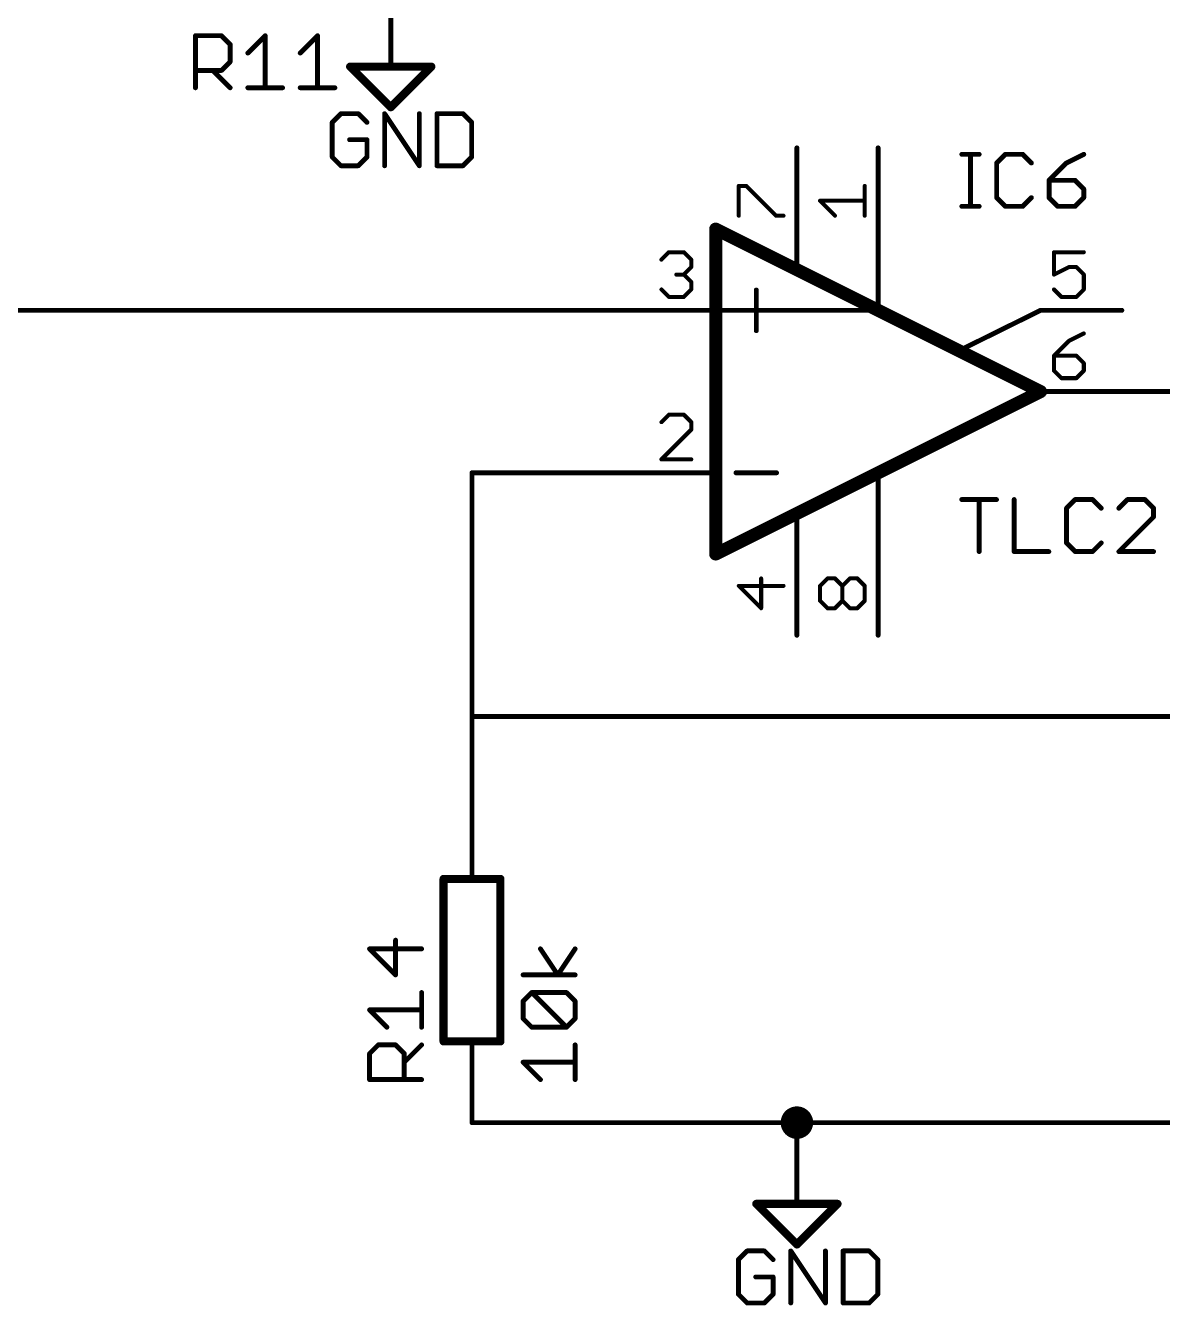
# Model space of a CAD drawing. Extents: x -44 to 217, y -56 to 126.
# Drawn here: x 105.42 to 140.97, y -15.88 to 24.14 of the extents above; entities that cross this region are included whole.
import ezdxf

# ---------------------------------------------------------------- set-up
doc = ezdxf.new("R2010")
doc.units = 0
for name, color, linetype in [('91', 94, 'CONTINUOUS'), ('94', 14, 'CONTINUOUS'), ('95', 251, 'CONTINUOUS'), ('96', 251, 'CONTINUOUS')]:
    doc.layers.add(name, color=color, linetype=linetype)

msp = doc.modelspace()

# ---------------------------------------------------------------- linework, layer by layer
at = {"layer": '91', "const_width": 0.1524}
for points in [[(86.36, 15.24), (124.46, 15.24)], [(88.9, 15.24), (132.08, 15.24)], [(139.7, 12.7), (147.32, 12.7)], [(119.38, 2.54), (119.38, 10.16)], [(119.38, 10.16), (124.46, 10.16)], [(127, 10.16), (124.46, 10.16)], [(119.38, 0), (119.38, 2.54)], [(142.24, 2.54), (119.38, 2.54)], [(119.38, -10.16), (129.54, -10.16)], [(129.54, -10.16), (160.02, -10.16)]]:
    msp.add_lwpolyline(points, dxfattribs=at)
at = {"layer": '91'}
for points, const_width in [([(124.46, 15.2019, 1), (124.46, 15.2781)], 0.0762), ([(132.08, 15.2019, 1), (132.08, 15.2781)], 0.0762), ([(139.7, 12.7381, 1), (139.7, 12.6619)], 0.0762), ([(119.4181, 10.16, 1), (119.3419, 10.16)], 0.0762), ([(119.38, 10.1981, 1), (119.38, 10.1219)], 0.0762), ([(124.46, 10.1981, 1), (124.46, 10.1219)], 0.0762), ([(124.46, 10.1219, 1), (124.46, 10.1981)], 0.0762), ([(127, 10.1219, 1), (127, 10.1981)], 0.0762), ([(119.4181, 2.54, 1), (119.3419, 2.54)], 0.0762), ([(119.38, 2.5781, 1), (119.38, 2.5019)], 0.0762), ([(119.3419, 2.54, 1), (119.4181, 2.54)], 0.0762), ([(119.3419, 0, 1), (119.4181, 0)], 0.0762), ([(129.54, -10.414, 1), (129.54, -9.906, 1), (129.54, -10.414)], 0.508), ([(119.38, -10.1219, 1), (119.38, -10.1981)], 0.0762), ([(129.54, -10.1219, 1), (129.54, -10.1981)], 0.0762), ([(129.54, -10.1981, 1), (129.54, -10.1219)], 0.0762)]:
    msp.add_lwpolyline(points, format="xyb", dxfattribs=dict(at, const_width=const_width))
at = {"layer": '94'}
for points, const_width in [([(116.84, 25.4), (116.84, 22.86)], 0.1524), ([(115.57, 22.86), (118.11, 22.86)], 0.254), ([(116.84, 21.59), (115.57, 22.86)], 0.254), ([(118.11, 22.86), (116.84, 21.59)], 0.254), ([(129.54, 20.32), (129.54, 17.78)], 0.1524), ([(132.08, 20.32), (132.08, 17.78)], 0.1524), ([(137.16, 12.7), (127, 17.78)], 0.4064), ([(127, 17.78), (127, 7.62)], 0.4064), ([(129.54, 17.78), (129.54, 16.5862)], 0.1524), ([(132.08, 17.7546), (132.08, 15.3162)], 0.1524), ([(128.27, 15.875), (128.27, 14.605)], 0.1524), ([(124.46, 15.24), (127, 15.24)], 0.1524), ([(127.635, 15.24), (128.905, 15.24)], 0.1524), ([(137.16, 15.24), (134.6962, 14.0208)], 0.1524), ([(139.7, 15.24), (137.16, 15.24)], 0.1524), ([(127, 7.62), (137.16, 12.7)], 0.4064), ([(139.7, 12.7), (137.16, 12.7)], 0.1524), ([(124.46, 10.16), (127, 10.16)], 0.1524), ([(127.635, 10.16), (128.905, 10.16)], 0.1524), ([(132.08, 10.0838), (132.08, 7.62)], 0.1524), ([(129.54, 8.7884), (129.54, 7.62)], 0.1524), ([(129.54, 5.08), (129.54, 7.62)], 0.1524), ([(132.08, 5.08), (132.08, 7.62)], 0.1524), ([(119.38, 0), (119.38, -2.54)], 0.1524), ([(118.491, -2.54), (118.491, -7.62)], 0.254), ([(120.269, -2.54), (118.491, -2.54)], 0.254), ([(120.269, -7.62), (120.269, -2.54)], 0.254), ([(120.269, -7.62), (118.491, -7.62)], 0.254), ([(119.38, -10.16), (119.38, -7.62)], 0.1524), ([(129.54, -10.16), (129.54, -12.7)], 0.1524), ([(128.27, -12.7), (130.81, -12.7)], 0.254), ([(129.54, -13.97), (128.27, -12.7)], 0.254), ([(130.81, -12.7), (129.54, -13.97)], 0.254)]:
    msp.add_lwpolyline(points, dxfattribs=dict(at, const_width=const_width))
for points, const_width in [([(115.57, 22.9235, 1), (115.57, 22.7965)], 0.127), ([(115.6149, 22.9049, 1), (115.5251, 22.8151)], 0.127), ([(116.8019, 22.86, 1), (116.8781, 22.86)], 0.0762), ([(118.1549, 22.8151, 1), (118.0651, 22.9049)], 0.127), ([(118.11, 22.7965, 1), (118.11, 22.9235)], 0.127), ([(116.7951, 21.6349, 1), (116.8849, 21.5451)], 0.127), ([(116.7951, 21.5451, 1), (116.8849, 21.6349)], 0.127), ([(129.5781, 20.32, 1), (129.5019, 20.32)], 0.0762), ([(132.1181, 20.32, 1), (132.0419, 20.32)], 0.0762), ([(127.0454, 17.8709, 1), (126.9546, 17.6891)], 0.2032), ([(127.1016, 17.78, 1), (126.8984, 17.78)], 0.2032), ([(129.5781, 17.78, 1), (129.5019, 17.78)], 0.0762), ([(129.5019, 17.78, 1), (129.5781, 17.78)], 0.0762), ([(132.1181, 17.7546, 1), (132.0419, 17.7546)], 0.0762), ([(132.0419, 17.78, 1), (132.1181, 17.78)], 0.0762), ([(129.5019, 16.5862, 1), (129.5781, 16.5862)], 0.0762), ([(128.3081, 15.875, 1), (128.2319, 15.875)], 0.0762), ([(124.46, 15.2781, 1), (124.46, 15.2019)], 0.0762), ([(127, 15.2019, 1), (127, 15.2781)], 0.0762), ([(127.635, 15.2781, 1), (127.635, 15.2019)], 0.0762), ([(128.905, 15.2019, 1), (128.905, 15.2781)], 0.0762), ([(132.0419, 15.3162, 1), (132.1181, 15.3162)], 0.0762), ([(137.16, 15.2781, 1), (137.16, 15.2019)], 0.0762), ([(137.1769, 15.2059, 1), (137.1431, 15.2741)], 0.0762), ([(139.7, 15.2019, 1), (139.7, 15.2781)], 0.0762), ([(128.2319, 14.605, 1), (128.3081, 14.605)], 0.0762), ([(134.6793, 14.0549, 1), (134.7131, 13.9867)], 0.0762), ([(137.2054, 12.6091, 1), (137.1146, 12.7909)], 0.2032), ([(137.1146, 12.6091, 1), (137.2054, 12.7909)], 0.2032), ([(137.16, 12.7381, 1), (137.16, 12.6619)], 0.0762), ([(139.7, 12.6619, 1), (139.7, 12.7381)], 0.0762), ([(124.46, 10.1981, 1), (124.46, 10.1219)], 0.0762), ([(127, 10.1219, 1), (127, 10.1981)], 0.0762), ([(127.635, 10.1981, 1), (127.635, 10.1219)], 0.0762), ([(128.905, 10.1219, 1), (128.905, 10.1981)], 0.0762), ([(132.1181, 10.0838, 1), (132.0419, 10.0838)], 0.0762), ([(129.5781, 8.7884, 1), (129.5019, 8.7884)], 0.0762), ([(126.9546, 7.7109, 1), (127.0454, 7.5291)], 0.2032), ([(126.8984, 7.62, 1), (127.1016, 7.62)], 0.2032), ([(129.5781, 7.62, 1), (129.5019, 7.62)], 0.0762), ([(129.5019, 7.62, 1), (129.5781, 7.62)], 0.0762), ([(132.1181, 7.62, 1), (132.0419, 7.62)], 0.0762), ([(132.0419, 7.62, 1), (132.1181, 7.62)], 0.0762), ([(129.5019, 5.08, 1), (129.5781, 5.08)], 0.0762), ([(132.0419, 5.08, 1), (132.1181, 5.08)], 0.0762), ([(119.4181, 0, 1), (119.3419, 0)], 0.0762), ([(118.5545, -2.54, 1), (118.4275, -2.54)], 0.127), ([(118.491, -2.4765, 1), (118.491, -2.6035)], 0.127), ([(119.3419, -2.54, 1), (119.4181, -2.54)], 0.0762), ([(120.3325, -2.54, 1), (120.2055, -2.54)], 0.127), ([(120.269, -2.6035, 1), (120.269, -2.4765)], 0.127), ([(118.491, -7.5565, 1), (118.491, -7.6835)], 0.127), ([(118.4275, -7.62, 1), (118.5545, -7.62)], 0.127), ([(119.4181, -7.62, 1), (119.3419, -7.62)], 0.0762), ([(120.2055, -7.62, 1), (120.3325, -7.62)], 0.127), ([(120.269, -7.6835, 1), (120.269, -7.5565)], 0.127), ([(119.3419, -10.16, 1), (119.4181, -10.16)], 0.0762), ([(129.5781, -10.16, 1), (129.5019, -10.16)], 0.0762), ([(128.27, -12.6365, 1), (128.27, -12.7635)], 0.127), ([(128.3149, -12.6551, 1), (128.2251, -12.7449)], 0.127), ([(129.5019, -12.7, 1), (129.5781, -12.7)], 0.0762), ([(130.8549, -12.7449, 1), (130.7651, -12.6551)], 0.127), ([(130.81, -12.7635, 1), (130.81, -12.6365)], 0.127), ([(129.4951, -13.9251, 1), (129.5849, -14.0149)], 0.127), ([(129.4951, -14.0149, 1), (129.5849, -13.9251)], 0.127)]:
    msp.add_lwpolyline(points, format="xyb", dxfattribs=dict(at, const_width=const_width))
at = {"layer": '95'}
for points, const_width in [([(110.7347, 22.1996), (110.7347, 23.8266)], 0.1524), ([(110.7347, 23.8266), (111.5482, 23.8266)], 0.1524), ([(111.5482, 23.8266), (111.8194, 23.5554)], 0.1524), ([(111.8194, 23.5554), (111.8194, 23.0131)], 0.1524), ([(112.3719, 23.2843), (112.9142, 23.8266)], 0.1524), ([(112.9142, 23.8266), (112.9142, 22.1996)], 0.1524), ([(114.009, 23.2843), (114.5514, 23.8266)], 0.1524), ([(114.5514, 23.8266), (114.5514, 22.1996)], 0.1524), ([(111.5482, 22.7419), (110.7347, 22.7419)], 0.1524), ([(111.2771, 22.7419), (111.8194, 22.1996)], 0.1524), ([(111.8194, 23.0131), (111.5482, 22.7419)], 0.1524), ([(112.3719, 22.1996), (113.4565, 22.1996)], 0.1524), ([(114.009, 22.1996), (115.0937, 22.1996)], 0.1524), ([(134.6962, 20.1182), (135.2385, 20.1182)], 0.1524), ([(134.9674, 18.4912), (134.9674, 20.1182)], 0.1524), ([(136.0588, 20.1182), (135.7876, 19.847)], 0.1524), ([(136.6011, 20.1182), (136.0588, 20.1182)], 0.1524), ([(136.8723, 19.847), (136.6011, 20.1182)], 0.1524), ([(138.5095, 20.1182), (137.9671, 19.847)], 0.1524), ([(135.7876, 19.847), (135.7876, 18.7624)], 0.1524), ([(137.9671, 19.847), (137.4248, 19.3047)], 0.1524), ([(137.4248, 19.3047), (137.4248, 18.7624)], 0.1524), ([(138.2383, 19.3047), (137.4248, 19.3047)], 0.1524), ([(138.5095, 19.0335), (138.2383, 19.3047)], 0.1524), ([(127.7227, 18.1991), (127.7227, 19.1312)], 0.127), ([(127.7227, 19.1312), (127.9557, 19.1312)], 0.127), ([(127.9557, 19.1312), (128.8879, 18.1991)], 0.127), ([(131.6609, 18.1991), (131.6609, 19.1312)], 0.127), ([(135.7876, 18.7624), (136.0588, 18.4912)], 0.1524), ([(136.6011, 18.4912), (136.8723, 18.7624)], 0.1524), ([(137.4248, 18.7624), (137.696, 18.4912)], 0.1524), ([(138.2383, 18.4912), (138.5095, 18.7624)], 0.1524), ([(138.5095, 18.7624), (138.5095, 19.0335)], 0.1524), ([(130.7288, 18.1991), (130.2627, 18.6652)], 0.127), ([(130.2627, 18.6652), (131.6609, 18.6652)], 0.127), ([(134.6962, 18.4912), (135.2385, 18.4912)], 0.1524), ([(136.0588, 18.4912), (136.6011, 18.4912)], 0.1524), ([(137.696, 18.4912), (138.2383, 18.4912)], 0.1524), ([(128.8879, 18.1991), (129.1209, 18.1991)], 0.127), ([(125.3046, 16.8243), (125.5377, 17.0573)], 0.127), ([(125.5377, 17.0573), (126.0037, 17.0573)], 0.127), ([(126.0037, 17.0573), (126.2368, 16.8243)], 0.127), ([(126.2368, 16.8243), (126.2368, 16.5912)], 0.127), ([(138.5112, 17.0573), (137.5791, 17.0573)], 0.127), ([(137.5791, 17.0573), (137.5791, 16.3582)], 0.127), ([(126.0037, 16.3582), (125.7707, 16.3582)], 0.127), ([(126.2368, 16.5912), (126.0037, 16.3582)], 0.127), ([(126.0037, 16.3582), (126.2368, 16.1252)], 0.127), ([(137.5791, 16.3582), (138.0452, 16.5912)], 0.127), ([(138.0452, 16.5912), (138.2782, 16.5912)], 0.127), ([(138.2782, 16.5912), (138.5112, 16.3582)], 0.127), ([(138.5112, 16.3582), (138.5112, 15.8921)], 0.127), ([(126.2368, 16.1252), (126.2368, 15.8921)], 0.127), ([(125.5377, 15.6591), (125.3046, 15.8921)], 0.127), ([(126.0037, 15.6591), (125.5377, 15.6591)], 0.127), ([(126.2368, 15.8921), (126.0037, 15.6591)], 0.127), ([(137.8121, 15.6591), (137.5791, 15.8921)], 0.127), ([(138.2782, 15.6591), (137.8121, 15.6591)], 0.127), ([(138.5112, 15.8921), (138.2782, 15.6591)], 0.127), ([(138.5112, 14.5173), (138.0452, 14.2843)], 0.127), ([(138.0452, 14.2843), (137.5791, 13.8182)], 0.127), ([(137.5791, 13.8182), (137.5791, 13.3521)], 0.127), ([(138.2782, 13.8182), (137.5791, 13.8182)], 0.127), ([(138.5112, 13.5852), (138.2782, 13.8182)], 0.127), ([(138.5112, 13.3521), (138.5112, 13.5852)], 0.127), ([(137.5791, 13.3521), (137.8121, 13.1191)], 0.127), ([(138.2782, 13.1191), (138.5112, 13.3521)], 0.127), ([(137.8121, 13.1191), (138.2782, 13.1191)], 0.127), ([(125.5377, 11.9773), (125.3046, 11.7443)], 0.127), ([(126.0037, 11.9773), (125.5377, 11.9773)], 0.127), ([(126.2368, 11.7443), (126.0037, 11.9773)], 0.127), ([(126.2368, 11.5112), (126.2368, 11.7443)], 0.127), ([(125.3046, 10.5791), (126.2368, 11.5112)], 0.127), ([(126.2368, 10.5791), (125.3046, 10.5791)], 0.127), ([(128.4218, 5.9246), (128.4218, 6.8567)], 0.127), ([(130.2627, 6.6237), (130.4957, 6.8567)], 0.127), ([(130.4957, 6.8567), (130.7288, 6.8567)], 0.127), ([(130.7288, 6.8567), (130.9618, 6.6237)], 0.127), ([(130.9618, 6.6237), (131.1948, 6.8567)], 0.127), ([(131.1948, 6.8567), (131.4279, 6.8567)], 0.127), ([(131.4279, 6.8567), (131.6609, 6.6237)], 0.127), ([(129.1209, 6.6237), (127.7227, 6.6237)], 0.127), ([(127.7227, 6.6237), (128.4218, 5.9246)], 0.127), ([(130.2627, 6.1577), (130.2627, 6.6237)], 0.127), ([(130.9618, 6.1577), (130.9618, 6.6237)], 0.127), ([(131.6609, 6.6237), (131.6609, 6.1577)], 0.127), ([(130.4957, 5.9246), (130.2627, 6.1577)], 0.127), ([(130.9618, 6.1577), (130.7288, 5.9246)], 0.127), ([(131.1948, 5.9246), (130.9618, 6.1577)], 0.127), ([(131.6609, 6.1577), (131.4279, 5.9246)], 0.127), ([(130.7288, 5.9246), (130.4957, 5.9246)], 0.127), ([(131.4279, 5.9246), (131.1948, 5.9246)], 0.127), ([(116.9917, -5.5395), (116.9917, -4.4548)], 0.1524), ([(117.8052, -4.726), (116.1782, -4.726)], 0.1524), ([(116.1782, -4.726), (116.9917, -5.5395)], 0.1524), ([(117.8052, -7.1766), (117.8052, -6.092)], 0.1524), ([(116.7205, -7.1766), (116.1782, -6.6343)], 0.1524), ([(116.1782, -6.6343), (117.8052, -6.6343)], 0.1524), ([(116.1782, -8.0003), (116.4494, -7.7291)], 0.1524), ([(116.1782, -8.8138), (116.1782, -8.0003)], 0.1524), ([(116.4494, -7.7291), (116.9917, -7.7291)], 0.1524), ([(116.9917, -7.7291), (117.2629, -8.0003)], 0.1524), ([(117.2629, -8.2715), (117.8052, -7.7291)], 0.1524), ([(117.2629, -8.0003), (117.2629, -8.8138)], 0.1524), ([(117.8052, -8.8138), (116.1782, -8.8138)], 0.1524)]:
    msp.add_lwpolyline(points, dxfattribs=dict(at, const_width=const_width))
for points, const_width in [([(110.7728, 23.8266, 1), (110.6966, 23.8266)], 0.0762), ([(110.7347, 23.8647, 1), (110.7347, 23.7885)], 0.0762), ([(111.5752, 23.8535, 1), (111.5213, 23.7996)], 0.0762), ([(111.5482, 23.7885, 1), (111.5482, 23.8647)], 0.0762), ([(111.8575, 23.5554, 1), (111.7813, 23.5554)], 0.0762), ([(111.7924, 23.5285, 1), (111.8463, 23.5824)], 0.0762), ([(112.9523, 23.8266, 1), (112.8761, 23.8266)], 0.0762), ([(112.9412, 23.7996, 1), (112.8873, 23.8535)], 0.0762), ([(114.5895, 23.8266, 1), (114.5133, 23.8266)], 0.0762), ([(114.5783, 23.7996, 1), (114.5244, 23.8535)], 0.0762), ([(112.3449, 23.3112, 1), (112.3988, 23.2573)], 0.0762), ([(113.9821, 23.3112, 1), (114.036, 23.2573)], 0.0762), ([(110.7347, 22.78, 1), (110.7347, 22.7038)], 0.0762), ([(111.304, 22.7689, 1), (111.2501, 22.715)], 0.0762), ([(111.5482, 22.7038, 1), (111.5482, 22.78)], 0.0762), ([(111.7813, 23.0131, 1), (111.8575, 23.0131)], 0.0762), ([(111.8463, 22.9862, 1), (111.7924, 23.04)], 0.0762), ([(111.5213, 22.7689, 1), (111.5752, 22.715)], 0.0762), ([(110.6966, 22.1996, 1), (110.7728, 22.1996)], 0.0762), ([(111.7924, 22.1727, 1), (111.8463, 22.2265)], 0.0762), ([(112.3719, 22.2377, 1), (112.3719, 22.1615)], 0.0762), ([(112.8761, 22.1996, 1), (112.9523, 22.1996)], 0.0762), ([(113.4565, 22.1615, 1), (113.4565, 22.2377)], 0.0762), ([(114.009, 22.2377, 1), (114.009, 22.1615)], 0.0762), ([(114.5133, 22.1996, 1), (114.5895, 22.1996)], 0.0762), ([(115.0937, 22.1615, 1), (115.0937, 22.2377)], 0.0762), ([(134.6962, 20.1563, 1), (134.6962, 20.0801)], 0.0762), ([(135.0055, 20.1182, 1), (134.9293, 20.1182)], 0.0762), ([(135.2385, 20.0801, 1), (135.2385, 20.1563)], 0.0762), ([(136.0588, 20.1563, 1), (136.0588, 20.0801)], 0.0762), ([(136.0857, 20.0912, 1), (136.0319, 20.1451)], 0.0762), ([(136.6281, 20.1451, 1), (136.5742, 20.0912)], 0.0762), ([(136.6011, 20.0801, 1), (136.6011, 20.1563)], 0.0762), ([(138.5265, 20.0841, 1), (138.4924, 20.1523)], 0.0762), ([(135.8257, 19.847, 1), (135.7495, 19.847)], 0.0762), ([(135.7607, 19.874, 1), (135.8146, 19.8201)], 0.0762), ([(136.8454, 19.8201, 1), (136.8992, 19.874)], 0.0762), ([(137.9501, 19.8811, 1), (137.9842, 19.8129)], 0.0762), ([(137.9941, 19.8201, 1), (137.9402, 19.874)], 0.0762), ([(137.4629, 19.3047, 1), (137.3867, 19.3047)], 0.0762), ([(137.4248, 19.3428, 1), (137.4248, 19.2666)], 0.0762), ([(137.3979, 19.3316, 1), (137.4517, 19.2778)], 0.0762), ([(138.2652, 19.3316, 1), (138.2113, 19.2778)], 0.0762), ([(138.2383, 19.2666, 1), (138.2383, 19.3428)], 0.0762), ([(127.7227, 19.163, 1), (127.7227, 19.0995)], 0.0635), ([(127.7545, 19.1312, 1), (127.691, 19.1312)], 0.0635), ([(127.9782, 19.1537, 1), (127.9333, 19.1088)], 0.0635), ([(127.9557, 19.0995, 1), (127.9557, 19.163)], 0.0635), ([(131.6926, 19.1312, 1), (131.6292, 19.1312)], 0.0635), ([(135.8146, 18.7893, 1), (135.7607, 18.7354)], 0.0762), ([(136.8992, 18.7354, 1), (136.8454, 18.7893)], 0.0762), ([(137.4517, 18.7893, 1), (137.3979, 18.7354)], 0.0762), ([(138.5476, 19.0335, 1), (138.4714, 19.0335)], 0.0762), ([(138.4825, 19.0066, 1), (138.5364, 19.0605)], 0.0762), ([(138.5364, 18.7354, 1), (138.4825, 18.7893)], 0.0762), ([(130.2627, 18.6969, 1), (130.2627, 18.6334)], 0.0635), ([(130.2852, 18.6876, 1), (130.2403, 18.6427)], 0.0635), ([(131.6609, 18.6334, 1), (131.6609, 18.6969)], 0.0635), ([(134.6962, 18.5293, 1), (134.6962, 18.4531)], 0.0762), ([(134.9293, 18.4912, 1), (135.0055, 18.4912)], 0.0762), ([(135.2385, 18.4531, 1), (135.2385, 18.5293)], 0.0762), ([(135.7495, 18.7624, 1), (135.8257, 18.7624)], 0.0762), ([(136.0588, 18.5293, 1), (136.0588, 18.4531)], 0.0762), ([(136.0319, 18.4643, 1), (136.0857, 18.5181)], 0.0762), ([(136.5742, 18.5181, 1), (136.6281, 18.4643)], 0.0762), ([(136.6011, 18.4531, 1), (136.6011, 18.5293)], 0.0762), ([(137.3867, 18.7624, 1), (137.4629, 18.7624)], 0.0762), ([(137.696, 18.5293, 1), (137.696, 18.4531)], 0.0762), ([(137.669, 18.4643, 1), (137.7229, 18.5181)], 0.0762), ([(138.2113, 18.5181, 1), (138.2652, 18.4643)], 0.0762), ([(138.2383, 18.4531, 1), (138.2383, 18.5293)], 0.0762), ([(138.4714, 18.7624, 1), (138.5476, 18.7624)], 0.0762), ([(127.691, 18.1991, 1), (127.7545, 18.1991)], 0.0635), ([(128.8879, 18.2309, 1), (128.8879, 18.1674)], 0.0635), ([(128.8654, 18.1766, 1), (128.9103, 18.2216)], 0.0635), ([(129.1209, 18.1674, 1), (129.1209, 18.2309)], 0.0635), ([(130.7063, 18.1766, 1), (130.7512, 18.2216)], 0.0635), ([(131.6292, 18.1991, 1), (131.6926, 18.1991)], 0.0635), ([(125.2822, 16.8467, 1), (125.3271, 16.8018)], 0.0635), ([(125.5377, 17.089, 1), (125.5377, 17.0255)], 0.0635), ([(125.5601, 17.0348, 1), (125.5152, 17.0797)], 0.0635), ([(126.0262, 17.0797, 1), (125.9813, 17.0348)], 0.0635), ([(126.0037, 17.0255, 1), (126.0037, 17.089)], 0.0635), ([(126.2685, 16.8243, 1), (126.205, 16.8243)], 0.0635), ([(126.2143, 16.8018, 1), (126.2592, 16.8467)], 0.0635), ([(137.5791, 17.089, 1), (137.5791, 17.0255)], 0.0635), ([(137.6108, 17.0573, 1), (137.5474, 17.0573)], 0.0635), ([(138.5112, 17.0255, 1), (138.5112, 17.089)], 0.0635), ([(125.7707, 16.3899, 1), (125.7707, 16.3264)], 0.0635), ([(126.0262, 16.3806, 1), (125.9813, 16.3357)], 0.0635), ([(125.9813, 16.3806, 1), (126.0262, 16.3357)], 0.0635), ([(126.0037, 16.3264, 1), (126.0037, 16.3899)], 0.0635), ([(126.205, 16.5912, 1), (126.2685, 16.5912)], 0.0635), ([(126.2592, 16.5688, 1), (126.2143, 16.6137)], 0.0635), ([(137.5649, 16.3866, 1), (137.5933, 16.3298)], 0.0635), ([(138.0452, 16.623, 1), (138.0452, 16.5595)], 0.0635), ([(138.0594, 16.5628, 1), (138.031, 16.6196)], 0.0635), ([(138.3006, 16.6137, 1), (138.2557, 16.5688)], 0.0635), ([(138.2782, 16.5595, 1), (138.2782, 16.623)], 0.0635), ([(138.543, 16.3582, 1), (138.4795, 16.3582)], 0.0635), ([(138.4888, 16.3357, 1), (138.5337, 16.3806)], 0.0635), ([(126.2685, 16.1252, 1), (126.205, 16.1252)], 0.0635), ([(126.2143, 16.1027, 1), (126.2592, 16.1476)], 0.0635), ([(137.5474, 16.3582, 1), (137.6108, 16.3582)], 0.0635), ([(125.3271, 15.9146, 1), (125.2822, 15.8697)], 0.0635), ([(125.5377, 15.6909, 1), (125.5377, 15.6273)], 0.0635), ([(125.5152, 15.6366, 1), (125.5601, 15.6816)], 0.0635), ([(125.9813, 15.6816, 1), (126.0262, 15.6366)], 0.0635), ([(126.0037, 15.6273, 1), (126.0037, 15.6909)], 0.0635), ([(126.205, 15.8921, 1), (126.2685, 15.8921)], 0.0635), ([(126.2592, 15.8697, 1), (126.2143, 15.9146)], 0.0635), ([(137.6016, 15.9146, 1), (137.5566, 15.8697)], 0.0635), ([(137.8121, 15.6909, 1), (137.8121, 15.6273)], 0.0635), ([(137.7897, 15.6366, 1), (137.8346, 15.6816)], 0.0635), ([(138.2557, 15.6816, 1), (138.3006, 15.6366)], 0.0635), ([(138.2782, 15.6273, 1), (138.2782, 15.6909)], 0.0635), ([(138.4795, 15.8921, 1), (138.543, 15.8921)], 0.0635), ([(138.5337, 15.8697, 1), (138.4888, 15.9146)], 0.0635), ([(138.5254, 14.4889, 1), (138.497, 14.5457)], 0.0635), ([(138.031, 14.3127, 1), (138.0594, 14.2559)], 0.0635), ([(138.0676, 14.2618, 1), (138.0227, 14.3067)], 0.0635), ([(137.5791, 13.8499, 1), (137.5791, 13.7864)], 0.0635), ([(137.5566, 13.8406, 1), (137.6016, 13.7957)], 0.0635), ([(137.6108, 13.8182, 1), (137.5474, 13.8182)], 0.0635), ([(138.3006, 13.8406, 1), (138.2557, 13.7957)], 0.0635), ([(138.2782, 13.7864, 1), (138.2782, 13.8499)], 0.0635), ([(138.543, 13.5852, 1), (138.4795, 13.5852)], 0.0635), ([(138.4888, 13.5627, 1), (138.5337, 13.6076)], 0.0635), ([(137.6016, 13.3746, 1), (137.5566, 13.3297)], 0.0635), ([(137.5474, 13.3521, 1), (137.6108, 13.3521)], 0.0635), ([(138.4795, 13.3521, 1), (138.543, 13.3521)], 0.0635), ([(138.5337, 13.3297, 1), (138.4888, 13.3746)], 0.0635), ([(137.8121, 13.1509, 1), (137.8121, 13.0874)], 0.0635), ([(137.7897, 13.0966, 1), (137.8346, 13.1416)], 0.0635), ([(138.2557, 13.1416, 1), (138.3006, 13.0966)], 0.0635), ([(138.2782, 13.0874, 1), (138.2782, 13.1509)], 0.0635), ([(125.5377, 12.009, 1), (125.5377, 11.9455)], 0.0635), ([(125.5601, 11.9548, 1), (125.5152, 11.9997)], 0.0635), ([(126.0262, 11.9997, 1), (125.9813, 11.9548)], 0.0635), ([(126.0037, 11.9455, 1), (126.0037, 12.009)], 0.0635), ([(125.2822, 11.7667, 1), (125.3271, 11.7218)], 0.0635), ([(126.2685, 11.7443, 1), (126.205, 11.7443)], 0.0635), ([(126.2143, 11.7218, 1), (126.2592, 11.7667)], 0.0635), ([(126.205, 11.5112, 1), (126.2685, 11.5112)], 0.0635), ([(126.2592, 11.4888, 1), (126.2143, 11.5337)], 0.0635), ([(125.3046, 10.6109, 1), (125.3046, 10.5473)], 0.0635), ([(125.2822, 10.6016, 1), (125.3271, 10.5566)], 0.0635), ([(126.2368, 10.5473, 1), (126.2368, 10.6109)], 0.0635), ([(128.4536, 6.8567, 1), (128.3901, 6.8567)], 0.0635), ([(130.4957, 6.8885, 1), (130.4957, 6.825)], 0.0635), ([(130.5182, 6.8343, 1), (130.4733, 6.8792)], 0.0635), ([(130.7512, 6.8792, 1), (130.7063, 6.8343)], 0.0635), ([(130.7288, 6.825, 1), (130.7288, 6.8885)], 0.0635), ([(131.1948, 6.8885, 1), (131.1948, 6.825)], 0.0635), ([(131.2173, 6.8343, 1), (131.1724, 6.8792)], 0.0635), ([(131.4503, 6.8792, 1), (131.4054, 6.8343)], 0.0635), ([(131.4279, 6.825, 1), (131.4279, 6.8885)], 0.0635), ([(127.7227, 6.6555, 1), (127.7227, 6.592)], 0.0635), ([(127.7452, 6.6462, 1), (127.7003, 6.6013)], 0.0635), ([(129.1209, 6.592, 1), (129.1209, 6.6555)], 0.0635), ([(130.2945, 6.6237, 1), (130.231, 6.6237)], 0.0635), ([(130.2403, 6.6462, 1), (130.2852, 6.6013)], 0.0635), ([(130.9936, 6.6237, 1), (130.9301, 6.6237)], 0.0635), ([(130.9394, 6.6462, 1), (130.9843, 6.6013)], 0.0635), ([(130.9394, 6.6013, 1), (130.9843, 6.6462)], 0.0635), ([(131.6926, 6.6237, 1), (131.6292, 6.6237)], 0.0635), ([(131.6384, 6.6013, 1), (131.6834, 6.6462)], 0.0635), ([(130.2852, 6.1801, 1), (130.2403, 6.1352)], 0.0635), ([(130.231, 6.1577, 1), (130.2945, 6.1577)], 0.0635), ([(130.9843, 6.1801, 1), (130.9394, 6.1352)], 0.0635), ([(130.9301, 6.1577, 1), (130.9936, 6.1577)], 0.0635), ([(130.9843, 6.1352, 1), (130.9394, 6.1801)], 0.0635), ([(131.6292, 6.1577, 1), (131.6926, 6.1577)], 0.0635), ([(131.6834, 6.1352, 1), (131.6384, 6.1801)], 0.0635), ([(128.3901, 5.9246, 1), (128.4536, 5.9246)], 0.0635), ([(128.3994, 5.9022, 1), (128.4443, 5.9471)], 0.0635), ([(130.4957, 5.9564, 1), (130.4957, 5.8929)], 0.0635), ([(130.4733, 5.9022, 1), (130.5182, 5.9471)], 0.0635), ([(130.7063, 5.9471, 1), (130.7512, 5.9022)], 0.0635), ([(130.7288, 5.8929, 1), (130.7288, 5.9564)], 0.0635), ([(131.1948, 5.9564, 1), (131.1948, 5.8929)], 0.0635), ([(131.1724, 5.9022, 1), (131.2173, 5.9471)], 0.0635), ([(131.4054, 5.9471, 1), (131.4503, 5.9022)], 0.0635), ([(131.4279, 5.8929, 1), (131.4279, 5.9564)], 0.0635), ([(117.0298, -4.4548, 1), (116.9536, -4.4548)], 0.0762), ([(116.1782, -4.6879, 1), (116.1782, -4.7641)], 0.0762), ([(116.2052, -4.6991, 1), (116.1513, -4.7529)], 0.0762), ([(117.8052, -4.7641, 1), (117.8052, -4.6879)], 0.0762), ([(116.9536, -5.5395, 1), (117.0298, -5.5395)], 0.0762), ([(116.9648, -5.5664, 1), (117.0186, -5.5125)], 0.0762), ([(117.8433, -6.092, 1), (117.7671, -6.092)], 0.0762), ([(116.2052, -6.6074, 1), (116.1513, -6.6613)], 0.0762), ([(116.1782, -6.5962, 1), (116.1782, -6.6724)], 0.0762), ([(117.8052, -6.6724, 1), (117.8052, -6.5962)], 0.0762), ([(116.6936, -7.2036, 1), (116.7475, -7.1497)], 0.0762), ([(117.7671, -7.1766, 1), (117.8433, -7.1766)], 0.0762), ([(116.2163, -8.0003, 1), (116.1401, -8.0003)], 0.0762), ([(116.1513, -7.9734, 1), (116.2052, -8.0272)], 0.0762), ([(116.4494, -7.691, 1), (116.4494, -7.7672)], 0.0762), ([(116.4763, -7.7561, 1), (116.4224, -7.7022)], 0.0762), ([(117.0186, -7.7022, 1), (116.9648, -7.7561)], 0.0762), ([(116.9917, -7.7672, 1), (116.9917, -7.691)], 0.0762), ([(117.301, -8.0003, 1), (117.2248, -8.0003)], 0.0762), ([(117.2359, -8.0272, 1), (117.2898, -7.9734)], 0.0762), ([(117.8321, -7.7561, 1), (117.7783, -7.7022)], 0.0762), ([(117.2359, -8.2445, 1), (117.2898, -8.2984)], 0.0762), ([(116.1782, -8.7757, 1), (116.1782, -8.8519)], 0.0762), ([(116.1401, -8.8138, 1), (116.2163, -8.8138)], 0.0762), ([(117.2248, -8.8138, 1), (117.301, -8.8138)], 0.0762), ([(117.8052, -8.8519, 1), (117.8052, -8.7757)], 0.0762)]:
    msp.add_lwpolyline(points, format="xyb", dxfattribs=dict(at, const_width=const_width))
at = {"layer": '96', "const_width": 0.1524}
for points in [[(115.2824, 21.3882), (115.0112, 21.117)], [(115.8247, 21.3882), (115.2824, 21.3882)], [(116.0959, 21.117), (115.8247, 21.3882)], [(116.6484, 19.7612), (116.6484, 21.3882)], [(116.6484, 21.3882), (117.733, 19.7612)], [(117.733, 19.7612), (117.733, 21.3882)], [(118.2855, 21.3882), (118.2855, 19.7612)], [(119.099, 21.3882), (118.2855, 21.3882)], [(119.3702, 21.117), (119.099, 21.3882)], [(115.0112, 21.117), (115.0112, 20.0324)], [(119.3702, 20.0324), (119.3702, 21.117)], [(116.0959, 20.5747), (115.5535, 20.5747)], [(116.0959, 20.0324), (116.0959, 20.5747)], [(115.0112, 20.0324), (115.2824, 19.7612)], [(115.8247, 19.7612), (116.0959, 20.0324)], [(119.099, 19.7612), (119.3702, 20.0324)], [(115.2824, 19.7612), (115.8247, 19.7612)], [(118.2855, 19.7612), (119.099, 19.7612)], [(134.6962, 9.3232), (135.7809, 9.3232)], [(135.2385, 7.6962), (135.2385, 9.3232)], [(136.3334, 9.3232), (136.3334, 7.6962)], [(138.2417, 9.3232), (137.9705, 9.052)], [(138.784, 9.3232), (138.2417, 9.3232)], [(139.0552, 9.052), (138.784, 9.3232)], [(139.8788, 9.3232), (139.6077, 9.052)], [(140.4212, 9.3232), (139.8788, 9.3232)], [(140.6923, 9.052), (140.4212, 9.3232)], [(137.9705, 9.052), (137.9705, 7.9674)], [(139.6077, 7.6962), (140.6923, 8.7809)], [(140.6923, 8.7809), (140.6923, 9.052)], [(137.9705, 7.9674), (138.2417, 7.6962)], [(138.784, 7.6962), (139.0552, 7.9674)], [(136.3334, 7.6962), (137.418, 7.6962)], [(138.2417, 7.6962), (138.784, 7.6962)], [(140.6923, 7.6962), (139.6077, 7.6962)], [(122.0635, -5.5395), (121.5211, -4.726)], [(122.6058, -4.726), (122.0635, -5.5395)], [(122.6058, -5.5395), (120.9788, -5.5395)], [(120.9788, -6.3632), (121.25, -6.092)], [(120.9788, -6.9055), (120.9788, -6.3632)], [(121.25, -6.092), (122.3346, -6.092)], [(122.3346, -7.1766), (121.25, -6.092)], [(122.3346, -6.092), (122.6058, -6.3632)], [(122.6058, -6.3632), (122.6058, -6.9055)], [(121.25, -7.1766), (120.9788, -6.9055)], [(122.3346, -7.1766), (121.25, -7.1766)], [(122.6058, -6.9055), (122.3346, -7.1766)], [(122.6058, -8.8138), (122.6058, -7.7291)], [(121.5211, -8.8138), (120.9788, -8.2715)], [(120.9788, -8.2715), (122.6058, -8.2715)], [(127.9824, -14.1718), (127.7112, -14.443)], [(127.7112, -14.443), (127.7112, -15.5276)], [(128.5247, -14.1718), (127.9824, -14.1718)], [(128.7959, -14.443), (128.5247, -14.1718)], [(129.3484, -15.7988), (129.3484, -14.1718)], [(129.3484, -14.1718), (130.433, -15.7988)], [(130.433, -15.7988), (130.433, -14.1718)], [(130.9855, -14.1718), (130.9855, -15.7988)], [(131.799, -14.1718), (130.9855, -14.1718)], [(132.0702, -14.443), (131.799, -14.1718)], [(132.0702, -15.5276), (132.0702, -14.443)], [(128.7959, -14.9853), (128.2535, -14.9853)], [(128.7959, -15.5276), (128.7959, -14.9853)], [(127.7112, -15.5276), (127.9824, -15.7988)], [(128.5247, -15.7988), (128.7959, -15.5276)], [(131.799, -15.7988), (132.0702, -15.5276)], [(127.9824, -15.7988), (128.5247, -15.7988)], [(130.9855, -15.7988), (131.799, -15.7988)]]:
    msp.add_lwpolyline(points, dxfattribs=at)
at = {"layer": '96', "const_width": 0.0762}
for points in [[(115.2824, 21.4263, 1), (115.2824, 21.3501)], [(115.3093, 21.3612, 1), (115.2554, 21.4151)], [(115.8516, 21.4151, 1), (115.7978, 21.3612)], [(115.8247, 21.3501, 1), (115.8247, 21.4263)], [(116.6865, 21.3882, 1), (116.6103, 21.3882)], [(116.6801, 21.4093, 1), (116.6167, 21.3671)], [(117.7711, 21.3882, 1), (117.6949, 21.3882)], [(118.3236, 21.3882, 1), (118.2474, 21.3882)], [(118.2855, 21.4263, 1), (118.2855, 21.3501)], [(119.1259, 21.4151, 1), (119.0721, 21.3612)], [(119.099, 21.3501, 1), (119.099, 21.4263)], [(115.0493, 21.117, 1), (114.9731, 21.117)], [(114.9843, 21.144, 1), (115.0381, 21.0901)], [(116.0689, 21.0901, 1), (116.1228, 21.144)], [(119.4083, 21.117, 1), (119.3321, 21.117)], [(119.3432, 21.0901, 1), (119.3971, 21.144)], [(115.5535, 20.6128, 1), (115.5535, 20.5366)], [(116.134, 20.5747, 1), (116.0578, 20.5747)], [(116.0959, 20.5366, 1), (116.0959, 20.6128)], [(115.0381, 20.0593, 1), (114.9843, 20.0054)], [(114.9731, 20.0324, 1), (115.0493, 20.0324)], [(116.0578, 20.0324, 1), (116.134, 20.0324)], [(116.1228, 20.0054, 1), (116.0689, 20.0593)], [(119.3321, 20.0324, 1), (119.4083, 20.0324)], [(119.3971, 20.0054, 1), (119.3432, 20.0593)], [(115.2824, 19.7993, 1), (115.2824, 19.7231)], [(115.2554, 19.7343, 1), (115.3093, 19.7881)], [(115.7978, 19.7881, 1), (115.8516, 19.7343)], [(115.8247, 19.7231, 1), (115.8247, 19.7993)], [(116.6103, 19.7612, 1), (116.6865, 19.7612)], [(117.6949, 19.7612, 1), (117.7711, 19.7612)], [(117.7013, 19.7401, 1), (117.7647, 19.7823)], [(118.2855, 19.7993, 1), (118.2855, 19.7231)], [(118.2474, 19.7612, 1), (118.3236, 19.7612)], [(119.0721, 19.7881, 1), (119.1259, 19.7343)], [(119.099, 19.7231, 1), (119.099, 19.7993)], [(134.6962, 9.3613, 1), (134.6962, 9.2851)], [(135.2766, 9.3232, 1), (135.2004, 9.3232)], [(135.7809, 9.2851, 1), (135.7809, 9.3613)], [(136.3715, 9.3232, 1), (136.2953, 9.3232)], [(138.2417, 9.3613, 1), (138.2417, 9.2851)], [(138.2686, 9.2962, 1), (138.2147, 9.3501)], [(138.8109, 9.3501, 1), (138.7571, 9.2962)], [(138.784, 9.2851, 1), (138.784, 9.3613)], [(139.8788, 9.3613, 1), (139.8788, 9.2851)], [(139.9058, 9.2962, 1), (139.8519, 9.3501)], [(140.4481, 9.3501, 1), (140.3942, 9.2962)], [(140.4212, 9.2851, 1), (140.4212, 9.3613)], [(138.0086, 9.052, 1), (137.9324, 9.052)], [(137.9436, 9.079, 1), (137.9975, 9.0251)], [(139.0282, 9.0251, 1), (139.0821, 9.079)], [(139.5807, 9.079, 1), (139.6346, 9.0251)], [(140.7304, 9.052, 1), (140.6542, 9.052)], [(140.6542, 8.7809, 1), (140.7304, 8.7809)], [(140.6654, 9.0251, 1), (140.7193, 9.079)], [(140.7193, 8.7539, 1), (140.6654, 8.8078)], [(137.9975, 7.9943, 1), (137.9436, 7.9404)], [(137.9324, 7.9674, 1), (138.0086, 7.9674)], [(139.0821, 7.9404, 1), (139.0282, 7.9943)], [(135.2004, 7.6962, 1), (135.2766, 7.6962)], [(136.3334, 7.7343, 1), (136.3334, 7.6581)], [(136.2953, 7.6962, 1), (136.3715, 7.6962)], [(137.418, 7.6581, 1), (137.418, 7.7343)], [(138.2417, 7.7343, 1), (138.2417, 7.6581)], [(138.2147, 7.6693, 1), (138.2686, 7.7231)], [(138.7571, 7.7231, 1), (138.8109, 7.6693)], [(138.784, 7.6581, 1), (138.784, 7.7343)], [(139.6077, 7.7343, 1), (139.6077, 7.6581)], [(139.5807, 7.7231, 1), (139.6346, 7.6693)], [(140.6923, 7.6581, 1), (140.6923, 7.7343)], [(121.5528, -4.7049, 1), (121.4894, -4.7471)], [(122.6375, -4.7471, 1), (122.5741, -4.7049)], [(120.9788, -5.5014, 1), (120.9788, -5.5776)], [(122.0318, -5.5184, 1), (122.0952, -5.5606)], [(122.0318, -5.5606, 1), (122.0952, -5.5184)], [(122.6058, -5.5776, 1), (122.6058, -5.5014)], [(121.0169, -6.3632, 1), (120.9407, -6.3632)], [(120.9519, -6.3362, 1), (121.0058, -6.3901)], [(121.2769, -6.065, 1), (121.223, -6.1189)], [(121.25, -6.0539, 1), (121.25, -6.1301)], [(121.2769, -6.1189, 1), (121.223, -6.065)], [(122.3616, -6.065, 1), (122.3077, -6.1189)], [(122.3346, -6.1301, 1), (122.3346, -6.0539)], [(122.6439, -6.3632, 1), (122.5677, -6.3632)], [(122.5789, -6.3901, 1), (122.6327, -6.3362)], [(121.0058, -6.8785, 1), (120.9519, -6.9324)], [(120.9407, -6.9055, 1), (121.0169, -6.9055)], [(121.25, -7.1385, 1), (121.25, -7.2147)], [(121.223, -7.2036, 1), (121.2769, -7.1497)], [(122.3077, -7.1497, 1), (122.3616, -7.2036)], [(122.3077, -7.2036, 1), (122.3616, -7.1497)], [(122.3346, -7.2147, 1), (122.3346, -7.1385)], [(122.5677, -6.9055, 1), (122.6439, -6.9055)], [(122.6327, -6.9324, 1), (122.5789, -6.8785)], [(122.6439, -7.7291, 1), (122.5677, -7.7291)], [(121.0058, -8.2445, 1), (120.9519, -8.2984)], [(120.9788, -8.2334, 1), (120.9788, -8.3096)], [(122.6058, -8.3096, 1), (122.6058, -8.2334)], [(121.4942, -8.8407, 1), (121.5481, -8.7869)], [(122.5677, -8.8138, 1), (122.6439, -8.8138)], [(127.7493, -14.443, 1), (127.6731, -14.443)], [(127.6843, -14.416, 1), (127.7381, -14.4699)], [(127.9824, -14.1337, 1), (127.9824, -14.2099)], [(128.0093, -14.1988, 1), (127.9554, -14.1449)], [(128.5516, -14.1449, 1), (128.4978, -14.1988)], [(128.5247, -14.2099, 1), (128.5247, -14.1337)], [(128.7689, -14.4699, 1), (128.8228, -14.416)], [(129.3865, -14.1718, 1), (129.3103, -14.1718)], [(129.3801, -14.1507, 1), (129.3167, -14.1929)], [(130.4711, -14.1718, 1), (130.3949, -14.1718)], [(131.0236, -14.1718, 1), (130.9474, -14.1718)], [(130.9855, -14.1337, 1), (130.9855, -14.2099)], [(131.8259, -14.1449, 1), (131.7721, -14.1988)], [(131.799, -14.2099, 1), (131.799, -14.1337)], [(132.1083, -14.443, 1), (132.0321, -14.443)], [(132.0432, -14.4699, 1), (132.0971, -14.416)], [(128.2535, -14.9472, 1), (128.2535, -15.0234)], [(128.834, -14.9853, 1), (128.7578, -14.9853)], [(128.7959, -15.0234, 1), (128.7959, -14.9472)], [(127.7381, -15.5007, 1), (127.6843, -15.5546)], [(127.6731, -15.5276, 1), (127.7493, -15.5276)], [(128.7578, -15.5276, 1), (128.834, -15.5276)], [(128.8228, -15.5546, 1), (128.7689, -15.5007)], [(132.0321, -15.5276, 1), (132.1083, -15.5276)], [(132.0971, -15.5546, 1), (132.0432, -15.5007)], [(127.9824, -15.7607, 1), (127.9824, -15.8369)], [(127.9554, -15.8257, 1), (128.0093, -15.7719)], [(128.4978, -15.7719, 1), (128.5516, -15.8257)], [(128.5247, -15.8369, 1), (128.5247, -15.7607)], [(129.3103, -15.7988, 1), (129.3865, -15.7988)], [(130.3949, -15.7988, 1), (130.4711, -15.7988)], [(130.4013, -15.8199, 1), (130.4647, -15.7777)], [(130.9855, -15.7607, 1), (130.9855, -15.8369)], [(130.9474, -15.7988, 1), (131.0236, -15.7988)], [(131.7721, -15.7719, 1), (131.8259, -15.8257)], [(131.799, -15.8369, 1), (131.799, -15.7607)]]:
    msp.add_lwpolyline(points, format="xyb", dxfattribs=at)

doc.saveas('drawing.dxf')
